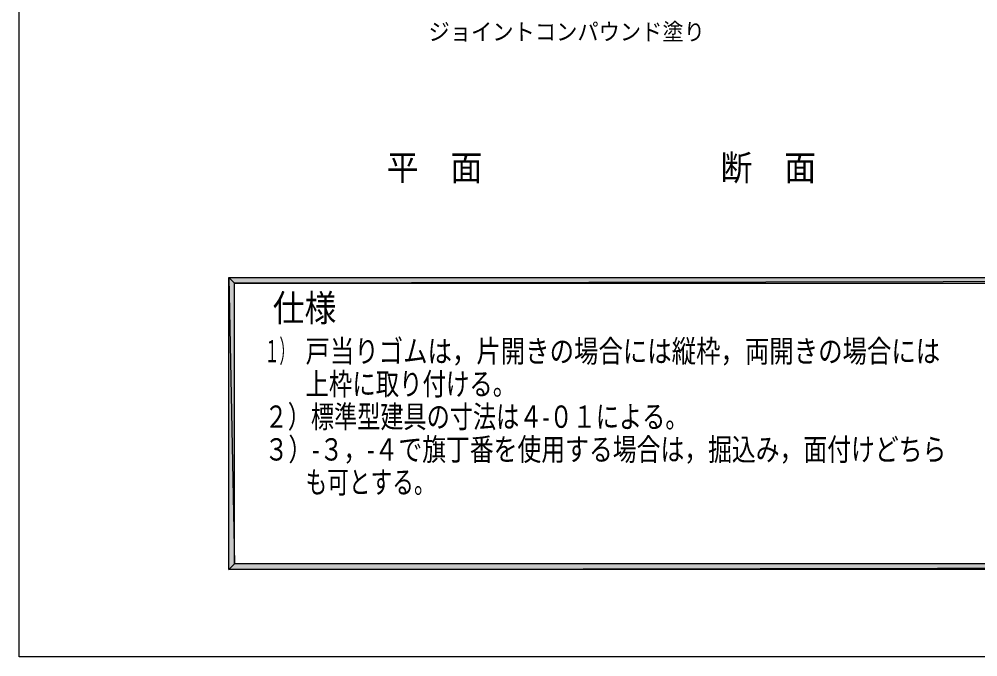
# Model space of a CAD drawing. Header units: millimetres. Extents: x 0 to 420, y 0 to 297.
# Drawn here: x 0.2 to 117.3, y 0 to 77.9 of the extents above; entities that cross this region are included whole.
import ezdxf
from ezdxf.enums import TextEntityAlignment as Align

# ---------------------------------------------------------------- set-up
doc = ezdxf.new("R2010")
doc.units = ezdxf.units.MM
doc.styles.add('kst32b', font='NotoSansJP-Variable.ttf')

msp = doc.modelspace()

# ---------------------------------------------------------------- hatches: boundary and pattern name
h = msp.add_hatch(color=7)
h.paths.add_polyline_path([(393.83, 11.35), (394.53, 10.65), (393.83, 45.64), (393.83, 11.35)])
h.paths.add_polyline_path([(394.53, 10.65), (393.83, 45.64), (394.53, 46.33), (394.53, 10.65)])
h.paths.add_polyline_path([(393.83, 45.64), (394.53, 46.33), (26.52, 45.64), (393.83, 45.64)])
h.paths.add_polyline_path([(394.53, 46.33), (26.52, 45.64), (25.82, 46.33), (394.53, 46.33)])
h.paths.add_polyline_path([(26.52, 45.64), (25.82, 46.33), (26.52, 11.35), (26.52, 45.64)])
h.paths.add_polyline_path([(25.82, 46.33), (26.52, 11.35), (25.82, 10.65), (25.82, 46.33)])
h.paths.add_polyline_path([(26.52, 11.35), (25.82, 10.65), (393.83, 11.35), (26.52, 11.35)])
h.paths.add_polyline_path([(25.82, 10.65), (393.83, 11.35), (394.53, 10.65), (25.82, 10.65)])

# ---------------------------------------------------------------- linework, layer by layer
at = {"lineweight": 13}
msp.add_lwpolyline([(0.19, 0), (0.19, 296.97), (420.16, 296.97), (420.16, 0)], close=True, dxfattribs=at)
at = {"lineweight": 0}
for points in [[(394.53, 46.33), (26.52, 45.64), (25.82, 46.33)], [(26.52, 45.64), (25.82, 46.33), (26.52, 11.35)], [(25.82, 46.33), (26.52, 11.35), (25.82, 10.65)], [(393.83, 45.64), (394.53, 46.33), (26.52, 45.64)], [(26.52, 11.35), (25.82, 10.65), (393.83, 11.35)], [(25.82, 10.65), (393.83, 11.35), (394.53, 10.65)]]:
    msp.add_lwpolyline(points, close=True, dxfattribs=at)

# ---------------------------------------------------------------- texts
at = {"style": 'kst32b'}
for s, height, p, p2 in [('ジョイントコンパウンド塗り', 2.0791, (50.21, 75.33), (83.99, 75.33)), ('平\u3000面', 3.119, (45.09, 58.21), (56.78, 58.21)), ('断\u3000面', 3.119, (85.89, 58.21), (97.59, 58.21)), ('仕様', 3.273, (31.18, 40.98), (38.94, 40.98)), ('１）', 2.728, (30.18, 35.98), (33.81, 35.98)), ('戸当りゴムは，片開きの場合には縦枠，両開きの場合には', 2.7278, (35.18, 35.98), (112.74, 35.98)), ('上枠に取り付ける。', 2.728, (35.18, 31.98), (60.92, 31.98)), ('２）標準型建具の寸法は４-０１による。', 2.7278, (30.18, 27.98), (81.98, 27.98)), ('３）-３，-４で旗丁番を使用する場合は，掘込み，面付けどちら', 2.7278, (30.18, 23.98), (113.49, 23.98)), ('も可とする。', 2.728, (35.18, 19.98), (51.08, 19.98))]:
    msp.add_text(s, height=height, dxfattribs=at).set_placement(p, p2, align=Align.FIT)

doc.saveas('drawing.dxf')
